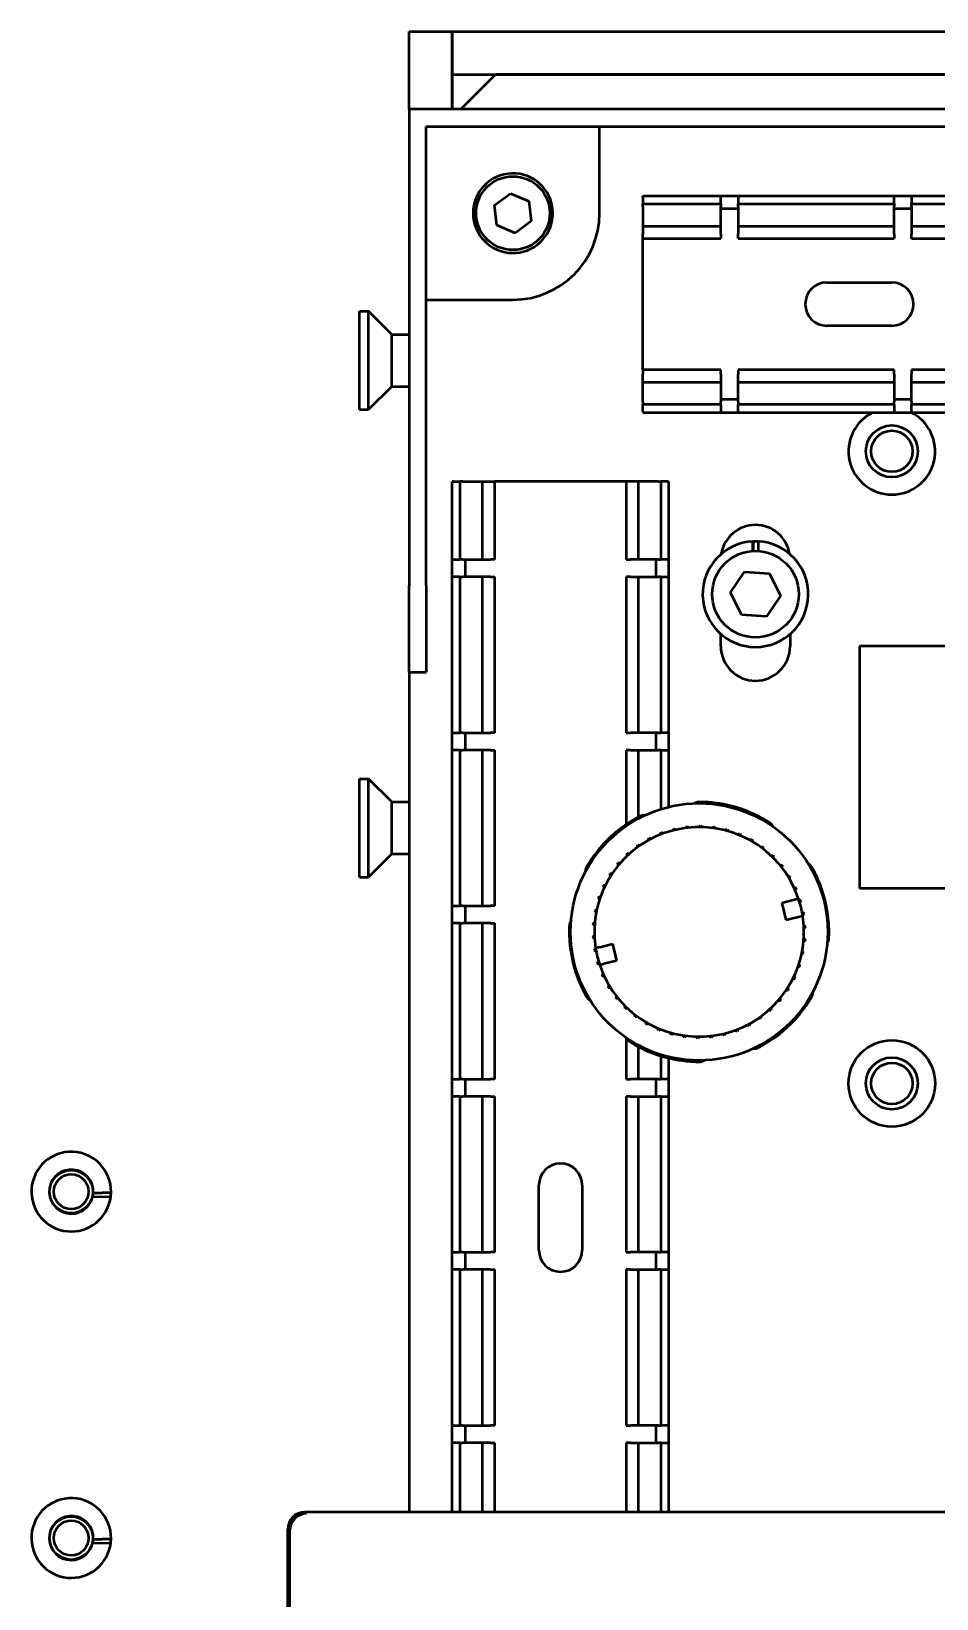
# Model space of a CAD drawing. Header units: millimetres. Extents: x 79 to 1474, y 97 to 691.
# Drawn here: x 176.7 to 281.2, y 487.1 to 668.1 of the extents above; entities that cross this region are included whole.
import ezdxf

# ---------------------------------------------------------------- set-up
doc = ezdxf.new("R2010")
doc.units = ezdxf.units.MM
doc.layers.add('Visible (ISO)', color=7, linetype='Continuous', lineweight=50)

msp = doc.modelspace()

# ---------------------------------------------------------------- linework, layer by layer
at = {"layer": 'Visible (ISO)'}
for p, q in [((220.27, 668.13), (225.27, 668.13)), ((220.27, 659.13), (220.27, 668.13)), ((225.27, 668.13), (225.27, 659.13)), ((225.27, 668.13), (283.27, 668.13)), ((225.27, 663.13), (225.27, 668.13)), ((225.27, 663.13), (230.27, 663.13)), ((225.27, 659.13), (225.27, 663.13)), ((225.27, 663.13), (284.57, 663.13)), ((226.27, 659.13), (230.27, 663.13)), ((226.27, 659.13), (230.27, 663.13)), ((284.57, 663.13), (230.27, 663.13)), ((220.27, 659.13), (220.27, 604.13)), ((640.27, 659.13), (220.27, 659.13)), ((222.27, 604.13), (222.27, 657.13)), ((222.27, 657.13), (638.27, 657.13)), ((242.27, 647.13), (242.27, 657.13)), ((230.15, 648.04), (232, 649.42)), ((230.42, 645.75), (230.15, 648.04)), ((232, 649.42), (234.12, 648.51)), ((234.12, 648.51), (234.39, 646.22)), ((247.27, 649.13), (256.27, 649.13)), ((247.27, 648.98), (247.27, 649.13)), ((247.27, 648.98), (247.27, 648.21)), ((247.27, 647.92), (247.27, 648.21)), ((247.27, 648.21), (256.27, 648.21)), ((256.27, 649.13), (258.27, 649.13)), ((256.27, 649.13), (256.27, 648.98)), ((256.27, 648.21), (256.27, 648.98)), ((256.27, 648.21), (256.27, 647.92)), ((258.27, 649.13), (276.27, 649.13)), ((258.27, 648.98), (258.27, 649.13)), ((258.27, 648.98), (258.27, 648.21)), ((258.27, 647.92), (258.27, 648.21)), ((258.27, 648.21), (276.27, 648.21)), ((276.27, 649.13), (278.27, 649.13)), ((276.27, 649.13), (276.27, 648.98)), ((276.27, 648.21), (276.27, 648.98)), ((276.27, 648.21), (276.27, 647.92)), ((278.27, 649.13), (296.27, 649.13)), ((278.27, 648.98), (278.27, 649.13)), ((278.27, 648.98), (278.27, 648.21)), ((278.27, 647.92), (278.27, 648.21)), ((278.27, 648.21), (296.27, 648.21)), ((234.39, 646.22), (232.54, 644.84)), ((236.51, 647.39), (236.86, 647.39)), ((236.51, 647.34), (236.86, 647.34)), ((236.86, 646.87), (236.51, 646.87)), ((247.27, 647.92), (247.27, 645.63)), ((256.27, 645.63), (256.27, 647.92)), ((258.27, 647.63), (256.27, 647.63)), ((258.27, 647.92), (258.27, 645.63)), ((276.27, 645.63), (276.27, 647.92)), ((278.27, 647.63), (276.27, 647.63)), ((278.27, 647.92), (278.27, 645.63)), ((232.54, 644.84), (230.42, 645.75)), ((247.27, 645.63), (256.27, 645.63)), ((247.27, 645.63), (247.27, 644.71)), ((247.27, 644.21), (247.27, 644.71)), ((256.27, 644.71), (256.27, 645.63)), ((256.27, 644.71), (256.27, 644.21)), ((258.27, 645.63), (276.27, 645.63)), ((258.27, 645.63), (258.27, 644.71)), ((258.27, 644.21), (258.27, 644.71)), ((276.27, 644.71), (276.27, 645.63)), ((276.27, 644.71), (276.27, 644.21)), ((278.27, 645.63), (278.27, 644.71)), ((278.27, 645.63), (296.27, 645.63)), ((278.27, 644.21), (278.27, 644.71)), ((247.27, 629.04), (247.27, 644.21)), ((247.27, 644.21), (256.27, 644.21)), ((258.27, 644.21), (276.27, 644.21)), ((278.27, 644.21), (296.27, 644.21)), ((268.52, 639.13), (276.02, 639.13)), ((222.27, 637.13), (232.27, 637.13)), ((214.55, 624.46), (214.55, 635.8)), ((214.55, 635.8), (215.6, 635.8)), ((215.6, 624.46), (215.6, 635.8)), ((218.27, 633.13), (215.6, 635.8)), ((276.02, 634.13), (268.52, 634.13)), ((218.27, 627.13), (218.27, 633.13)), ((218.27, 633.13), (220.27, 633.13)), ((247.27, 629.04), (247.27, 628.54)), ((256.27, 629.04), (247.27, 629.04)), ((247.27, 627.63), (247.27, 628.54)), ((256.27, 628.54), (256.27, 629.04)), ((256.27, 628.54), (256.27, 627.63)), ((258.27, 629.04), (258.27, 628.54)), ((276.27, 629.04), (258.27, 629.04)), ((258.27, 627.63), (258.27, 628.54)), ((276.27, 628.54), (276.27, 629.04)), ((276.27, 628.54), (276.27, 627.63)), ((278.27, 629.04), (278.27, 628.54)), ((296.27, 629.04), (278.27, 629.04)), ((278.27, 627.63), (278.27, 628.54)), ((218.27, 627.13), (215.6, 624.46)), ((218.27, 627.13), (220.27, 627.13)), ((247.27, 627.63), (256.27, 627.63)), ((247.27, 625.34), (247.27, 627.63)), ((256.27, 627.63), (256.27, 625.34)), ((258.27, 627.63), (276.27, 627.63)), ((258.27, 625.34), (258.27, 627.63)), ((276.27, 627.63), (276.27, 625.34)), ((278.27, 625.34), (278.27, 627.63)), ((278.27, 627.63), (296.27, 627.63)), ((214.55, 624.46), (215.6, 624.46)), ((247.27, 625.34), (247.27, 625.04)), ((247.27, 624.28), (247.27, 625.04)), ((256.27, 625.04), (247.27, 625.04)), ((258.27, 625.63), (256.27, 625.63)), ((256.27, 625.04), (256.27, 625.34)), ((256.27, 625.04), (256.27, 624.28)), ((258.27, 625.34), (258.27, 625.04)), ((258.27, 624.28), (258.27, 625.04)), ((276.27, 625.04), (258.27, 625.04)), ((278.27, 625.63), (276.27, 625.63)), ((276.27, 625.04), (276.27, 625.34)), ((276.27, 625.04), (276.27, 624.28)), ((278.27, 625.34), (278.27, 625.04)), ((278.27, 624.28), (278.27, 625.04)), ((296.27, 625.04), (278.27, 625.04)), ((247.27, 624.28), (247.27, 624.13)), ((247.27, 624.13), (256.27, 624.13)), ((256.27, 624.13), (256.27, 624.28)), ((256.27, 624.13), (258.27, 624.13)), ((258.27, 624.28), (258.27, 624.13)), ((258.27, 624.13), (276.27, 624.13)), ((276.27, 624.13), (276.27, 624.28)), ((276.27, 624.13), (278.27, 624.13)), ((278.27, 624.28), (278.27, 624.13)), ((278.27, 624.13), (296.27, 624.13)), ((225.41, 616.13), (225.27, 616.13)), ((225.27, 607.13), (225.27, 616.13)), ((225.41, 616.13), (226.18, 616.13)), ((226.47, 616.13), (226.18, 616.13)), ((226.18, 607.13), (226.18, 616.13)), ((226.47, 616.13), (228.77, 616.13)), ((228.77, 616.13), (229.68, 616.13)), ((228.77, 607.13), (228.77, 616.13)), ((229.68, 616.13), (230.18, 616.13)), ((245.35, 616.13), (230.18, 616.13)), ((230.18, 607.13), (230.18, 616.13)), ((245.85, 616.13), (245.35, 616.13)), ((245.35, 616.13), (245.35, 607.13)), ((246.77, 616.13), (245.85, 616.13)), ((249.06, 616.13), (246.77, 616.13)), ((246.77, 607.13), (246.77, 616.13)), ((249.06, 616.13), (249.35, 616.13)), ((250.12, 616.13), (249.35, 616.13)), ((249.35, 616.13), (249.35, 607.13)), ((250.12, 616.13), (250.27, 616.13)), ((250.27, 607.13), (250.27, 616.13)), ((259.97, 608.12), (259.97, 609.22)), ((260.03, 608.12), (260.03, 609.22)), ((260.57, 609.22), (260.57, 608.12)), ((225.27, 605.13), (225.27, 607.13)), ((225.41, 607.13), (225.27, 607.13)), ((225.41, 607.13), (226.18, 607.13)), ((226.47, 607.13), (226.18, 607.13)), ((226.47, 607.13), (228.77, 607.13)), ((226.77, 607.13), (226.77, 605.13)), ((228.77, 607.13), (229.68, 607.13)), ((230.18, 607.13), (229.68, 607.13)), ((245.35, 607.13), (245.85, 607.13)), ((246.77, 607.13), (245.85, 607.13)), ((249.06, 607.13), (246.77, 607.13)), ((248.77, 607.13), (248.77, 605.13)), ((249.06, 607.13), (249.35, 607.13)), ((250.12, 607.13), (249.35, 607.13)), ((250.12, 607.13), (250.27, 607.13)), ((250.27, 605.13), (250.27, 607.13)), ((225.27, 587.13), (225.27, 605.13)), ((225.27, 605.13), (225.41, 605.13)), ((226.18, 605.13), (225.41, 605.13)), ((226.18, 605.13), (226.47, 605.13)), ((226.18, 587.13), (226.18, 605.13)), ((228.77, 605.13), (226.47, 605.13)), ((229.68, 605.13), (228.77, 605.13)), ((228.77, 587.13), (228.77, 605.13)), ((229.68, 605.13), (230.18, 605.13)), ((230.18, 587.13), (230.18, 605.13)), ((245.85, 605.13), (245.35, 605.13)), ((245.35, 605.13), (245.35, 587.13)), ((245.85, 605.13), (246.77, 605.13)), ((246.77, 605.13), (249.06, 605.13)), ((246.77, 587.13), (246.77, 605.13)), ((249.35, 605.13), (249.06, 605.13)), ((249.35, 605.13), (250.12, 605.13)), ((249.35, 605.13), (249.35, 587.13)), ((250.27, 605.13), (250.12, 605.13)), ((250.27, 587.13), (250.27, 605.13)), ((257.39, 603.33), (259, 605.72)), ((259, 605.72), (261.88, 605.52)), ((261.88, 605.52), (263.15, 602.93)), ((220.27, 594.13), (220.27, 604.13)), ((222.27, 604.13), (222.27, 594.13)), ((258.65, 600.73), (257.39, 603.33)), ((263.15, 602.93), (261.53, 600.54)), ((261.53, 600.54), (258.65, 600.73)), ((256.27, 597.13), (256.27, 598.52)), ((264.27, 598.52), (264.27, 597.13)), ((272.27, 597.13), (272.27, 569.13)), ((380.27, 597.13), (272.27, 597.13)), ((220.27, 594.13), (220.27, 497.13)), ((220.27, 594.13), (222.27, 594.13)), ((225.27, 585.13), (225.27, 587.13)), ((225.41, 587.13), (225.27, 587.13)), ((225.41, 587.13), (226.18, 587.13)), ((226.47, 587.13), (226.18, 587.13)), ((226.47, 587.13), (228.77, 587.13)), ((226.77, 587.13), (226.77, 585.13)), ((228.77, 587.13), (229.68, 587.13)), ((230.18, 587.13), (229.68, 587.13)), ((245.35, 587.13), (245.85, 587.13)), ((246.77, 587.13), (245.85, 587.13)), ((249.06, 587.13), (246.77, 587.13)), ((248.77, 587.13), (248.77, 585.13)), ((249.06, 587.13), (249.35, 587.13)), ((250.12, 587.13), (249.35, 587.13)), ((250.12, 587.13), (250.27, 587.13)), ((250.27, 585.13), (250.27, 587.13)), ((225.27, 567.13), (225.27, 585.13)), ((225.27, 585.13), (225.41, 585.13)), ((226.18, 585.13), (225.41, 585.13)), ((226.18, 585.13), (226.47, 585.13)), ((226.18, 567.13), (226.18, 585.13)), ((228.77, 585.13), (226.47, 585.13)), ((229.68, 585.13), (228.77, 585.13)), ((228.77, 567.13), (228.77, 585.13)), ((229.68, 585.13), (230.18, 585.13)), ((230.18, 567.13), (230.18, 585.13)), ((245.85, 585.13), (245.35, 585.13)), ((245.35, 585.13), (245.35, 576.55)), ((245.85, 585.13), (246.77, 585.13)), ((246.77, 585.13), (249.06, 585.13)), ((246.77, 577.4), (246.77, 585.13)), ((249.35, 585.13), (249.06, 585.13)), ((249.35, 585.13), (250.12, 585.13)), ((249.35, 585.13), (249.35, 578.31)), ((250.27, 585.13), (250.12, 585.13)), ((250.27, 578.56), (250.27, 585.13)), ((214.55, 570.46), (214.55, 581.8)), ((214.55, 581.8), (215.6, 581.8)), ((215.6, 570.46), (215.6, 581.8)), ((218.27, 579.13), (215.6, 581.8)), ((218.27, 573.13), (218.27, 579.13)), ((218.27, 579.13), (220.27, 579.13)), ((255.4, 578.89), (255.41, 579.02)), ((255.41, 579.02), (255.5, 578.88)), ((255.46, 579.03), (255.57, 578.87)), ((260.42, 577.57), (260.24, 577.49)), ((260.29, 577.47), (260.45, 577.54)), ((260.45, 577.54), (260.39, 577.42)), ((249.28, 575.37), (249.4, 575.63)), ((249.4, 575.63), (249.66, 575.51)), ((250.73, 575.84), (250.87, 576.08)), ((250.87, 576.08), (251.12, 575.93)), ((252.22, 576.13), (252.39, 576.35)), ((252.39, 576.35), (252.62, 576.17)), ((253.73, 576.23), (253.94, 576.43)), ((253.94, 576.43), (254.14, 576.22)), ((255.25, 576.14), (255.48, 576.31)), ((255.48, 576.31), (255.65, 576.08)), ((256.74, 575.86), (256.99, 576)), ((256.99, 576), (257.13, 575.75)), ((246.63, 573.9), (246.68, 574.18)), ((246.68, 574.18), (246.96, 574.13)), ((247.91, 574.72), (247.99, 574.99)), ((247.99, 574.99), (248.26, 574.91)), ((258.19, 575.39), (258.45, 575.5)), ((258.45, 575.5), (258.56, 575.24)), ((259.57, 574.75), (259.84, 574.82)), ((259.84, 574.82), (259.92, 574.55)), ((260.85, 573.94), (261.13, 573.98)), ((261.13, 573.98), (261.17, 573.7)), ((218.27, 573.13), (215.6, 570.46)), ((218.27, 573.13), (220.27, 573.13)), ((244.4, 572.1), (244.68, 572.12)), ((244.42, 571.82), (244.4, 572.1)), ((245.46, 572.93), (245.47, 573.21)), ((245.47, 573.21), (245.76, 573.2)), ((262.03, 572.97), (262.31, 572.98)), ((262.31, 572.98), (262.32, 572.69)), ((214.55, 570.46), (215.6, 570.46)), ((243.47, 570.86), (243.75, 570.92)), ((243.53, 570.58), (243.47, 570.86)), ((263.07, 571.87), (263.35, 571.84)), ((263.35, 571.84), (263.32, 571.55)), ((263.97, 570.64), (264.24, 570.57)), ((264.24, 570.57), (264.18, 570.3)), ((242.71, 569.52), (242.98, 569.61)), ((242.8, 569.25), (242.71, 569.52)), ((264.7, 569.31), (264.97, 569.21)), ((264.97, 569.21), (264.87, 568.94)), ((299.78, 569.13), (272.27, 569.13)), ((225.27, 565.13), (225.27, 567.13)), ((225.41, 567.13), (225.27, 567.13)), ((225.41, 567.13), (226.18, 567.13)), ((226.47, 567.13), (226.18, 567.13)), ((226.47, 567.13), (228.77, 567.13)), ((226.77, 567.13), (226.77, 565.13)), ((228.77, 567.13), (229.68, 567.13)), ((230.18, 567.13), (229.68, 567.13)), ((241.72, 566.6), (241.96, 566.76)), ((241.87, 566.36), (241.72, 566.6)), ((242.12, 568.09), (242.38, 568.22)), ((242.25, 567.84), (242.12, 568.09)), ((264.76, 567.82), (263.3, 567.46)), ((263.3, 567.46), (263.77, 565.52)), ((265.25, 567.94), (264.76, 567.82)), ((265.26, 567.9), (265.52, 567.77)), ((265.52, 567.77), (265.38, 567.51)), ((225.27, 547.13), (225.27, 565.13)), ((225.27, 565.13), (225.41, 565.13)), ((226.18, 565.13), (225.41, 565.13)), ((226.18, 565.13), (226.47, 565.13)), ((226.18, 547.13), (226.18, 565.13)), ((228.77, 565.13), (226.47, 565.13)), ((229.68, 565.13), (228.77, 565.13)), ((228.77, 547.13), (228.77, 565.13)), ((229.68, 565.13), (230.18, 565.13)), ((230.18, 547.13), (230.18, 565.13)), ((241.5, 565.07), (241.72, 565.26)), ((241.69, 564.85), (241.5, 565.07)), ((263.77, 565.52), (265.23, 565.87)), ((265.23, 565.87), (265.72, 565.99)), ((265.65, 566.43), (265.88, 566.27)), ((265.88, 566.27), (265.72, 566.03)), ((265.84, 564.92), (266.05, 564.73)), ((266.05, 564.73), (265.86, 564.52)), ((238.8, 563.17), (238.96, 563.05)), ((238.81, 563.21), (238.94, 563.22)), ((238.95, 563.11), (238.81, 563.21)), ((241.48, 563.53), (241.67, 563.74)), ((241.69, 563.34), (241.48, 563.53)), ((266.03, 563.19), (265.81, 563)), ((265.84, 563.4), (266.03, 563.19)), ((241.65, 561.99), (241.82, 562.23)), ((241.89, 561.83), (241.65, 561.99)), ((242.3, 562.38), (241.81, 562.26)), ((242.3, 562.38), (243.76, 562.74)), ((243.76, 562.74), (244.23, 560.79)), ((265.82, 561.66), (265.58, 561.5)), ((265.66, 561.89), (265.82, 561.66)), ((242.02, 560.49), (242.15, 560.74)), ((242.27, 560.36), (242.02, 560.49)), ((242.28, 560.32), (242.77, 560.44)), ((242.57, 559.05), (242.67, 559.31)), ((244.23, 560.79), (242.77, 560.44)), ((265.41, 560.17), (265.15, 560.04)), ((265.28, 560.42), (265.41, 560.17)), ((240.01, 558.14), (240.1, 558.32)), ((240.05, 558.11), (240.13, 558.26)), ((240.17, 558.16), (240.05, 558.11)), ((242.83, 558.95), (242.57, 559.05)), ((243.29, 557.68), (243.36, 557.96)), ((243.57, 557.62), (243.29, 557.68)), ((264, 557.67), (264.06, 557.39)), ((264.82, 558.74), (264.55, 558.64)), ((264.73, 559.01), (264.82, 558.74)), ((244.18, 556.42), (244.21, 556.7)), ((244.46, 556.39), (244.18, 556.42)), ((263.13, 556.16), (262.85, 556.13)), ((263.11, 556.44), (263.13, 556.16)), ((264.06, 557.39), (263.78, 557.34)), ((245.22, 555.28), (245.22, 555.57)), ((245.51, 555.29), (245.22, 555.28)), ((246.4, 554.28), (246.36, 554.56)), ((246.68, 554.32), (246.4, 554.28)), ((260.86, 554.08), (260.58, 554.13)), ((260.91, 554.36), (260.86, 554.08)), ((262.06, 555.05), (261.78, 555.06)), ((262.07, 555.33), (262.06, 555.05)), ((265.83, 555.21), (265.63, 555.2)), ((265.84, 555.26), (265.67, 555.25)), ((265.74, 555.34), (265.84, 555.26)), ((247.69, 553.43), (247.62, 553.71)), ((247.97, 553.51), (247.69, 553.43)), ((249.08, 552.76), (248.97, 553.02)), ((249.34, 552.87), (249.08, 552.76)), ((250.54, 552.26), (250.4, 552.51)), ((250.79, 552.4), (250.54, 552.26)), ((252.06, 551.95), (251.88, 552.18)), ((252.28, 552.12), (252.06, 551.95)), ((255.14, 551.91), (254.92, 552.08)), ((255.32, 552.13), (255.14, 551.91)), ((256.66, 552.17), (256.42, 552.32)), ((256.81, 552.42), (256.66, 552.17)), ((258.14, 552.63), (257.88, 552.75)), ((258.25, 552.89), (258.14, 552.63)), ((259.54, 553.27), (259.27, 553.35)), ((259.63, 553.54), (259.54, 553.27)), ((262.52, 551.98), (262.43, 552.07)), ((262.47, 552.09), (262.57, 551.98)), ((245.35, 551.79), (245.35, 547.13)), ((246.77, 547.13), (246.77, 550.86)), ((253.6, 551.83), (253.4, 552.03)), ((253.8, 552.03), (253.6, 551.83)), ((262.53, 551.98), (262.52, 551.98)), ((249.35, 549.79), (249.35, 547.13)), ((250.27, 547.13), (250.27, 549.54)), ((225.27, 545.13), (225.27, 547.13)), ((225.41, 547.13), (225.27, 547.13)), ((225.41, 547.13), (226.18, 547.13)), ((226.47, 547.13), (226.18, 547.13)), ((226.47, 547.13), (228.77, 547.13)), ((226.77, 547.13), (226.77, 545.13)), ((228.77, 547.13), (229.68, 547.13)), ((230.18, 547.13), (229.68, 547.13)), ((245.35, 547.13), (245.85, 547.13)), ((246.77, 547.13), (245.85, 547.13)), ((249.06, 547.13), (246.77, 547.13)), ((248.77, 547.13), (248.77, 545.13)), ((249.06, 547.13), (249.35, 547.13)), ((250.12, 547.13), (249.35, 547.13)), ((250.12, 547.13), (250.27, 547.13)), ((250.27, 545.13), (250.27, 547.13)), ((225.27, 527.13), (225.27, 545.13)), ((225.27, 545.13), (225.41, 545.13)), ((226.18, 545.13), (225.41, 545.13)), ((226.18, 545.13), (226.47, 545.13)), ((226.18, 527.13), (226.18, 545.13)), ((228.77, 545.13), (226.47, 545.13)), ((229.68, 545.13), (228.77, 545.13)), ((228.77, 527.13), (228.77, 545.13)), ((229.68, 545.13), (230.18, 545.13)), ((230.18, 527.13), (230.18, 545.13)), ((245.85, 545.13), (245.35, 545.13)), ((245.35, 545.13), (245.35, 527.13)), ((245.85, 545.13), (246.77, 545.13)), ((246.77, 545.13), (249.06, 545.13)), ((246.77, 527.13), (246.77, 545.13)), ((249.35, 545.13), (249.06, 545.13)), ((249.35, 545.13), (250.12, 545.13)), ((249.35, 545.13), (249.35, 527.13)), ((250.27, 545.13), (250.12, 545.13)), ((250.27, 527.13), (250.27, 545.13)), ((183.81, 534), (185.87, 534.07)), ((183.86, 533.96), (185.87, 534.03)), ((235.27, 527.38), (235.27, 534.88)), ((240.27, 534.88), (240.27, 527.38)), ((185.83, 533.55), (183.73, 533.48)), ((225.27, 525.13), (225.27, 527.13)), ((225.41, 527.13), (225.27, 527.13)), ((225.41, 527.13), (226.18, 527.13)), ((226.47, 527.13), (226.18, 527.13)), ((226.47, 527.13), (228.77, 527.13)), ((226.77, 527.13), (226.77, 525.13)), ((228.77, 527.13), (229.68, 527.13)), ((230.18, 527.13), (229.68, 527.13)), ((245.35, 527.13), (245.85, 527.13)), ((246.77, 527.13), (245.85, 527.13)), ((249.06, 527.13), (246.77, 527.13)), ((248.77, 527.13), (248.77, 525.13)), ((249.06, 527.13), (249.35, 527.13)), ((250.12, 527.13), (249.35, 527.13)), ((250.12, 527.13), (250.27, 527.13)), ((250.27, 525.13), (250.27, 527.13)), ((225.27, 507.13), (225.27, 525.13)), ((225.27, 525.13), (225.41, 525.13)), ((226.18, 525.13), (225.41, 525.13)), ((226.18, 525.13), (226.47, 525.13)), ((226.18, 507.13), (226.18, 525.13)), ((228.77, 525.13), (226.47, 525.13)), ((229.68, 525.13), (228.77, 525.13)), ((228.77, 507.13), (228.77, 525.13)), ((229.68, 525.13), (230.18, 525.13)), ((230.18, 507.13), (230.18, 525.13)), ((245.85, 525.13), (245.35, 525.13)), ((245.35, 525.13), (245.35, 507.13)), ((245.85, 525.13), (246.77, 525.13)), ((246.77, 525.13), (249.06, 525.13)), ((246.77, 507.13), (246.77, 525.13)), ((249.35, 525.13), (249.06, 525.13)), ((249.35, 525.13), (250.12, 525.13)), ((249.35, 525.13), (249.35, 507.13)), ((250.27, 525.13), (250.12, 525.13)), ((250.27, 507.13), (250.27, 525.13)), ((225.27, 505.13), (225.27, 507.13)), ((225.41, 507.13), (225.27, 507.13)), ((225.41, 507.13), (226.18, 507.13)), ((226.47, 507.13), (226.18, 507.13)), ((226.47, 507.13), (228.77, 507.13)), ((226.77, 507.13), (226.77, 505.13)), ((228.77, 507.13), (229.68, 507.13)), ((230.18, 507.13), (229.68, 507.13)), ((245.35, 507.13), (245.85, 507.13)), ((246.77, 507.13), (245.85, 507.13)), ((249.06, 507.13), (246.77, 507.13)), ((248.77, 507.13), (248.77, 505.13)), ((249.06, 507.13), (249.35, 507.13)), ((250.12, 507.13), (249.35, 507.13)), ((250.12, 507.13), (250.27, 507.13)), ((250.27, 505.13), (250.27, 507.13)), ((225.27, 497.13), (225.27, 505.13)), ((225.27, 505.13), (225.41, 505.13)), ((226.18, 505.13), (225.41, 505.13)), ((226.18, 505.13), (226.47, 505.13)), ((226.18, 497.13), (226.18, 505.13)), ((228.77, 505.13), (226.47, 505.13)), ((229.68, 505.13), (228.77, 505.13)), ((228.77, 497.13), (228.77, 505.13)), ((229.68, 505.13), (230.18, 505.13)), ((230.18, 497.13), (230.18, 505.13)), ((245.85, 505.13), (245.35, 505.13)), ((245.35, 505.13), (245.35, 497.13)), ((245.85, 505.13), (246.77, 505.13)), ((246.77, 505.13), (249.06, 505.13)), ((246.77, 497.13), (246.77, 505.13)), ((249.35, 505.13), (249.06, 505.13)), ((249.35, 505.13), (250.12, 505.13)), ((249.35, 505.13), (249.35, 497.13)), ((250.27, 505.13), (250.12, 505.13)), ((250.27, 497.13), (250.27, 505.13)), ((359.28, 497.13), (208.26, 497.13)), ((206.27, 293.12), (206.27, 495.14)), ((206.48, 494.93), (206.48, 293.33)), ((185.83, 493.55), (183.73, 493.48)), ((183.81, 494), (185.87, 494.07)), ((183.86, 493.96), (185.87, 494.03))]:
    msp.add_line(p, q, dxfattribs=at)
for centre, radius in [((232.27, 647.13), 4.25), ((276.02, 619.63), 3), ((276.02, 619.63), 2.39), ((260.27, 603.13), 5), ((253.77, 564.13), 14.85), ((276.02, 546.63), 5), ((276.02, 546.63), 3), ((276.02, 546.63), 2.39), ((181.27, 534.13), 2.5), ((181.27, 534.13), 2.01), ((181.27, 494.13), 2.5), ((181.27, 494.13), 2.01)]:
    msp.add_circle(centre, radius, dxfattribs=at)
for centre, radius, start, end in [((232.27, 647.13), 4.6, 3.2402, 356.7598), ((232.27, 647.13), 10, 270, 0), ((232.27, 647.13), 4.6, 356.7598, 2.656), ((268.52, 636.63), 2.5, 90, 270), ((276.02, 636.63), 2.5, 270, 90), ((276.02, 619.63), 5, 115.842, 64.1581), ((260.27, 607.13), 4, 9.3702, 170.6298), ((260.27, 603.13), 6.1, 92.7573, 87.1193), ((260.27, 603.13), 6, 92.2876, 92.8043), ((260.27, 603.13), 6.1, 87.1193, 92.2491), ((260.27, 597.13), 4, 180, 0), ((253.77, 564.13), 14.98, 117.1211, 150.0868), ((253.77, 564.13), 15, 117.0959, 123.6758), ((253.77, 564.13), 15, 83.5322, 90.1121), ((253.77, 564.13), 14.98, 83.7039, 90.0868), ((253.77, 564.13), 15, 63.6758, 83.5322), ((253.77, 564.13), 15, 57.0959, 63.6758), ((253.77, 564.13), 14.98, 57.1211, 63.5041), ((253.77, 564.13), 12.1, 18.3446, 188.8634), ((253.77, 564.13), 15, 123.6758, 143.5322), ((253.77, 564.13), 15, 143.5322, 150.1121), ((253.77, 564.13), 14.98, 357.1211, 30.0868), ((253.77, 564.13), 15, 23.5322, 30.1121), ((253.77, 564.13), 15, 3.6758, 23.5322), ((253.77, 564.13), 12.1, 8.8634, 18.3446), ((253.77, 564.13), 15, 177.0959, 183.6758), ((253.77, 564.13), 14.98, 177.1211, 183.5041), ((253.77, 564.13), 12.1, 198.3446, 8.8634), ((253.77, 564.13), 15, 357.0959, 3.6758), ((253.77, 564.13), 15, 183.6758, 203.5322), ((253.77, 564.13), 12.1, 188.8634, 198.3446), ((253.77, 564.13), 15, 203.5322, 210.1121), ((253.77, 564.13), 14.98, 203.7039, 210.0868), ((253.77, 564.13), 15, 323.5322, 330.1121), ((253.77, 564.13), 14.98, 323.7039, 330.0868), ((253.77, 564.13), 15, 305.9417, 323.5322), ((253.77, 564.13), 15, 237.0959, 243.6758), ((253.77, 564.13), 14.98, 237.1211, 270.0868), ((253.77, 564.13), 15, 243.6758, 263.5322), ((253.77, 564.13), 14.98, 297.1211, 305.7797), ((253.77, 564.13), 15, 297.0959, 305.9417), ((253.77, 564.13), 15, 263.5322, 270.1121), ((181.27, 534.13), 4.6, 359.296, 352.7809), ((181.27, 534.13), 2.55, 357.1569, 345.2428), ((237.77, 534.88), 2.5, 0, 180), ((181.27, 534.13), 2.55, 345.2428, 355.9897), ((181.27, 534.13), 4.25, 358.4446, 359.0771), ((181.27, 534.13), 4.6, 352.7809, 358.7118), ((237.77, 527.38), 2.5, 180, 0), ((181.27, 494.13), 4.6, 359.296, 352.7809), ((181.27, 494.13), 2.55, 357.1569, 345.2428), ((181.27, 494.13), 2.55, 345.2428, 355.9897), ((181.27, 494.13), 4.25, 358.4446, 359.0771), ((181.27, 494.13), 4.6, 352.7809, 358.7118)]:
    msp.add_arc(centre, radius, start, end, dxfattribs=at)
for centre, major_axis, ratio, start_param, end_param in [((871.36, 1149.82), (-623.79, -591.56), 0.140422, 0.122079, 0.12329), ((261.49, 571.48), (15.45, 14.71), 0.866047, 4.074424, 4.076719), ((208.28, 495.12), (-1.43, 1.43), 0.989133, 5.50325, 7.06312), ((208.43, 494.97), (-0.93, -1.78), 0.960619, 3.641035, 5.159544), ((234.44, 489.15), (-27.92, 6.11), 0.232134, 0.038467, 0.050732)]:
    msp.add_ellipse(centre, major_axis=major_axis, ratio=ratio, start_param=start_param, end_param=end_param, dxfattribs=at)
for points, knots in [([(247.49, 577.59), (247.4, 577.6), (247.31, 577.59), (247.12, 577.56), (247.02, 577.53), (246.93, 577.48)], [0.0552533, 0.0552533, 0.0552533, 0.0552533, 0.5, 0.5, 1, 1, 1, 1]), ([(247.45, 577.57), (247.43, 577.57), (247.4, 577.57), (247.31, 577.57), (247.26, 577.56), (247.09, 577.53), (247, 577.49), (246.94, 577.46)], [-0.03576773, -0.03576773, -0.03576773, -0.03576773, -0.03024313, -0.03024313, -0.02096513, -0.02096513, -0.00000003, -0.00000003, -0.00000003, -0.00000003]), ([(253.74, 579.13), (253.64, 579.13), (253.54, 579.11), (253.35, 579.06), (253.27, 579.02), (253.2, 578.97)], [0, 0, 0, 0, 0.5, 0.5, 0.9447467, 0.9447467, 0.9447467, 0.9447467]), ([(253.74, 579.11), (253.71, 579.11), (253.65, 579.11), (253.53, 579.09), (253.48, 579.08), (253.39, 579.04), (253.34, 579.02), (253.28, 578.99), (253.26, 578.98), (253.24, 578.97)], [-0.06305847, -0.06305847, -0.06305847, -0.06305847, -0.04372079, -0.04372079, -0.02824427, -0.02824427, -0.01422169, -0.01422169, -0.00724705, -0.00724705, -0.00724705, -0.00724705]), ([(255.46, 579.03), (255.46, 579.03), (255.46, 579.03), (255.45, 579.03), (255.45, 579.03), (255.45, 579.03), (255.44, 579.03), (255.44, 579.03), (255.44, 579.03), (255.43, 579.03), (255.43, 579.03), (255.43, 579.02), (255.43, 579.02), (255.42, 579.02), (255.42, 579.02), (255.41, 579.02), (255.41, 579.02), (255.41, 579.02)], [-0.2739117, -0.2739117, -0.2739117, -0.2739117, -0.2642707, -0.2642707, -0.2331165, -0.2331165, -0.1961863, -0.1961863, -0.1592562, -0.1592562, -0.1477044, -0.1477044, -0.1223261, -0.1223261, -0.085396, -0.085396, -0.0484659, -0.0484659, -0.0484659, -0.0484659]), ([(260.45, 577.54), (260.45, 577.54), (260.44, 577.55), (260.44, 577.55), (260.43, 577.55), (260.43, 577.56), (260.43, 577.56), (260.43, 577.56), (260.43, 577.56), (260.43, 577.56), (260.42, 577.57), (260.42, 577.57), (260.42, 577.57), (260.42, 577.57), (260.42, 577.57), (260.42, 577.57)], [-0.2266028, -0.2266028, -0.2266028, -0.2266028, -0.1273642, -0.1273642, -0.1273642, -0.0904341, -0.0904341, -0.0904341, -0.053504, -0.053504, -0.053504, -0.0165739, -0.0165739, -0.0165739, -0.0011569, -0.0011569, -0.0011569, -0.0011569]), ([(262.25, 576.32), (262.24, 576.34), (262.23, 576.36), (262.18, 576.44), (262.15, 576.48), (262.04, 576.61), (261.96, 576.67), (261.9, 576.71)], [-0.03576584, -0.03576584, -0.03576584, -0.03576584, -0.03024143, -0.03024143, -0.02096389, -0.02096389, -0.00000003, -0.00000003, -0.00000003, -0.00000003]), ([(262.28, 576.29), (262.25, 576.38), (262.2, 576.45), (262.08, 576.6), (262, 576.67), (261.92, 576.72)], [-0.9447467, -0.9447467, -0.9447467, -0.9447467, -0.5, -0.5, 0, 0, 0, 0]), ([(266.74, 571.65), (266.69, 571.74), (266.63, 571.82), (266.49, 571.95), (266.41, 572), (266.33, 572.04)], [-1, -1, -1, -1, -0.5, -0.5, -0.0552533, -0.0552533, -0.0552533, -0.0552533]), ([(266.73, 571.64), (266.69, 571.7), (266.64, 571.78), (266.51, 571.9), (266.47, 571.93), (266.4, 571.98), (266.38, 572), (266.35, 572.01)], [-0.0420656, -0.0420656, -0.0420656, -0.0420656, -0.02097864, -0.02097864, -0.01164671, -0.01164671, -0.00609, -0.00609, -0.00609, -0.00609]), ([(240.76, 571.6), (240.71, 571.52), (240.67, 571.42), (240.63, 571.23), (240.63, 571.14), (240.63, 571.05)], [0, 0, 0, 0, 0.5, 0.5, 0.9447467, 0.9447467, 0.9447467, 0.9447467]), ([(240.78, 571.6), (240.76, 571.57), (240.74, 571.52), (240.7, 571.41), (240.68, 571.36), (240.66, 571.26), (240.65, 571.21), (240.65, 571.14), (240.65, 571.11), (240.65, 571.09)], [-0.06306525, -0.06306525, -0.06306525, -0.06306525, -0.04372195, -0.04372195, -0.02824668, -0.02824668, -0.01422292, -0.01422292, -0.00724705, -0.00724705, -0.00724705, -0.00724705]), ([(238.97, 565.42), (238.92, 565.35), (238.88, 565.27), (238.81, 565.09), (238.79, 564.99), (238.79, 564.89)], [0.0552533, 0.0552533, 0.0552533, 0.0552533, 0.5, 0.5, 1, 1, 1, 1]), ([(238.97, 565.38), (238.96, 565.36), (238.94, 565.34), (238.9, 565.26), (238.88, 565.21), (238.82, 565.05), (238.81, 564.95), (238.81, 564.88)], [-0.03576584, -0.03576584, -0.03576584, -0.03576584, -0.03024143, -0.03024143, -0.02096389, -0.02096389, -0.00000003, -0.00000003, -0.00000003, -0.00000003]), ([(238.81, 563.21), (238.81, 563.21), (238.81, 563.21), (238.81, 563.21), (238.81, 563.21), (238.81, 563.2), (238.81, 563.2), (238.81, 563.2), (238.81, 563.2), (238.81, 563.19), (238.81, 563.19), (238.81, 563.19), (238.8, 563.19), (238.8, 563.18), (238.8, 563.18), (238.8, 563.18), (238.8, 563.18), (238.8, 563.17), (238.8, 563.17), (238.8, 563.17), (238.8, 563.17), (238.8, 563.17)], [-0.2266028, -0.2266028, -0.2266028, -0.2266028, -0.2012245, -0.2012245, -0.2012245, -0.1642943, -0.1642943, -0.1642943, -0.1273642, -0.1273642, -0.1273642, -0.0904341, -0.0904341, -0.0904341, -0.053504, -0.053504, -0.053504, -0.0165739, -0.0165739, -0.0165739, -0.0011569, -0.0011569, -0.0011569, -0.0011569]), ([(268.56, 562.88), (268.58, 562.89), (268.59, 562.92), (268.62, 562.98), (268.65, 563.02), (268.68, 563.12), (268.7, 563.17), (268.72, 563.28), (268.73, 563.34), (268.73, 563.38)], [-0.03349339, -0.03349339, -0.03349339, -0.03349339, -0.02930756, -0.02930756, -0.02089269, -0.02089269, -0.01160686, -0.01160686, -0.00000004, -0.00000004, -0.00000004, -0.00000004]), ([(268.56, 562.84), (268.61, 562.91), (268.66, 562.99), (268.72, 563.17), (268.74, 563.27), (268.75, 563.37)], [0.0552533, 0.0552533, 0.0552533, 0.0552533, 0.5000001, 0.5000001, 1, 1, 1, 1]), ([(240.01, 558.14), (240.01, 558.14), (240.02, 558.14), (240.02, 558.14), (240.02, 558.14), (240.02, 558.13), (240.02, 558.13), (240.03, 558.13), (240.03, 558.12), (240.03, 558.12), (240.03, 558.12), (240.04, 558.12), (240.04, 558.12), (240.04, 558.12), (240.04, 558.11), (240.05, 558.11), (240.05, 558.11), (240.05, 558.11)], [-0.2739117, -0.2739117, -0.2739117, -0.2739117, -0.2642707, -0.2642707, -0.2331165, -0.2331165, -0.1961863, -0.1961863, -0.1592562, -0.1592562, -0.1477044, -0.1477044, -0.1223261, -0.1223261, -0.085396, -0.085396, -0.0484659, -0.0484659, -0.0484659, -0.0484659]), ([(240.79, 556.6), (240.84, 556.52), (240.91, 556.44), (241.05, 556.31), (241.12, 556.26), (241.2, 556.21)], [0, 0, 0, 0, 0.4999999, 0.4999999, 0.9447467, 0.9447467, 0.9447467, 0.9447467]), ([(240.8, 556.62), (240.84, 556.56), (240.9, 556.48), (241.02, 556.36), (241.06, 556.32), (241.13, 556.28), (241.16, 556.26), (241.18, 556.25)], [-0.04206604, -0.04206604, -0.04206604, -0.04206604, -0.02097896, -0.02097896, -0.01164689, -0.01164689, -0.00609001, -0.00609001, -0.00609001, -0.00609001]), ([(266.75, 556.66), (266.79, 556.72), (266.83, 556.81), (266.87, 556.98), (266.88, 557.03), (266.88, 557.11), (266.88, 557.14), (266.88, 557.17)], [-0.04206604, -0.04206604, -0.04206604, -0.04206604, -0.02097896, -0.02097896, -0.01164689, -0.01164689, -0.00609001, -0.00609001, -0.00609001, -0.00609001]), ([(266.77, 556.65), (266.82, 556.74), (266.86, 556.84), (266.9, 557.02), (266.91, 557.11), (266.9, 557.2)], [0, 0, 0, 0, 0.5, 0.5, 0.9447467, 0.9447467, 0.9447467, 0.9447467]), ([(265.83, 555.21), (265.83, 555.21), (265.83, 555.21), (265.83, 555.22), (265.83, 555.22), (265.83, 555.22), (265.83, 555.23), (265.83, 555.23), (265.83, 555.23), (265.84, 555.24), (265.84, 555.24), (265.84, 555.24), (265.84, 555.24), (265.84, 555.25), (265.84, 555.25), (265.84, 555.26), (265.84, 555.26), (265.84, 555.26)], [-0.2739117, -0.2739117, -0.2739117, -0.2739117, -0.2642707, -0.2642707, -0.2331165, -0.2331165, -0.1961863, -0.1961863, -0.1592562, -0.1592562, -0.1477044, -0.1477044, -0.1223261, -0.1223261, -0.085396, -0.085396, -0.0484659, -0.0484659, -0.0484659, -0.0484659]), ([(245.25, 551.96), (245.29, 551.88), (245.33, 551.8), (245.46, 551.66), (245.53, 551.59), (245.62, 551.53)], [0.0552533, 0.0552533, 0.0552533, 0.0552533, 0.5000001, 0.5000001, 1, 1, 1, 1]), ([(245.28, 551.94), (245.29, 551.92), (245.3, 551.9), (245.34, 551.84), (245.37, 551.8), (245.43, 551.72), (245.47, 551.68), (245.56, 551.6), (245.6, 551.57), (245.63, 551.55)], [-0.03349339, -0.03349339, -0.03349339, -0.03349339, -0.02930756, -0.02930756, -0.02089269, -0.02089269, -0.01160686, -0.01160686, -0.00000004, -0.00000004, -0.00000004, -0.00000004]), ([(260.04, 550.67), (260.13, 550.66), (260.22, 550.66), (260.41, 550.7), (260.51, 550.73), (260.6, 550.77)], [0.0552533, 0.0552533, 0.0552533, 0.0552533, 0.5000001, 0.5000001, 1, 1, 1, 1]), ([(260.08, 550.69), (260.1, 550.69), (260.13, 550.69), (260.2, 550.69), (260.25, 550.69), (260.35, 550.71), (260.4, 550.72), (260.51, 550.76), (260.56, 550.78), (260.6, 550.8)], [-0.03352843, -0.03352843, -0.03352843, -0.03352843, -0.02933845, -0.02933845, -0.02091447, -0.02091447, -0.01161704, -0.01161704, -0.00000004, -0.00000004, -0.00000004, -0.00000004]), ([(253.79, 549.15), (253.86, 549.15), (253.96, 549.16), (254.12, 549.21), (254.17, 549.22), (254.25, 549.26), (254.28, 549.28), (254.3, 549.29)], [-0.0420656, -0.0420656, -0.0420656, -0.0420656, -0.02097864, -0.02097864, -0.01164671, -0.01164671, -0.00609, -0.00609, -0.00609, -0.00609]), ([(253.8, 549.13), (253.9, 549.13), (254, 549.14), (254.18, 549.2), (254.26, 549.24), (254.34, 549.29)], [0, 0, 0, 0, 0.4999999, 0.4999999, 0.9447467, 0.9447467, 0.9447467, 0.9447467])]:
    msp.add_open_spline(points, degree=3, knots=knots, dxfattribs=at)

doc.saveas('drawing.dxf')
